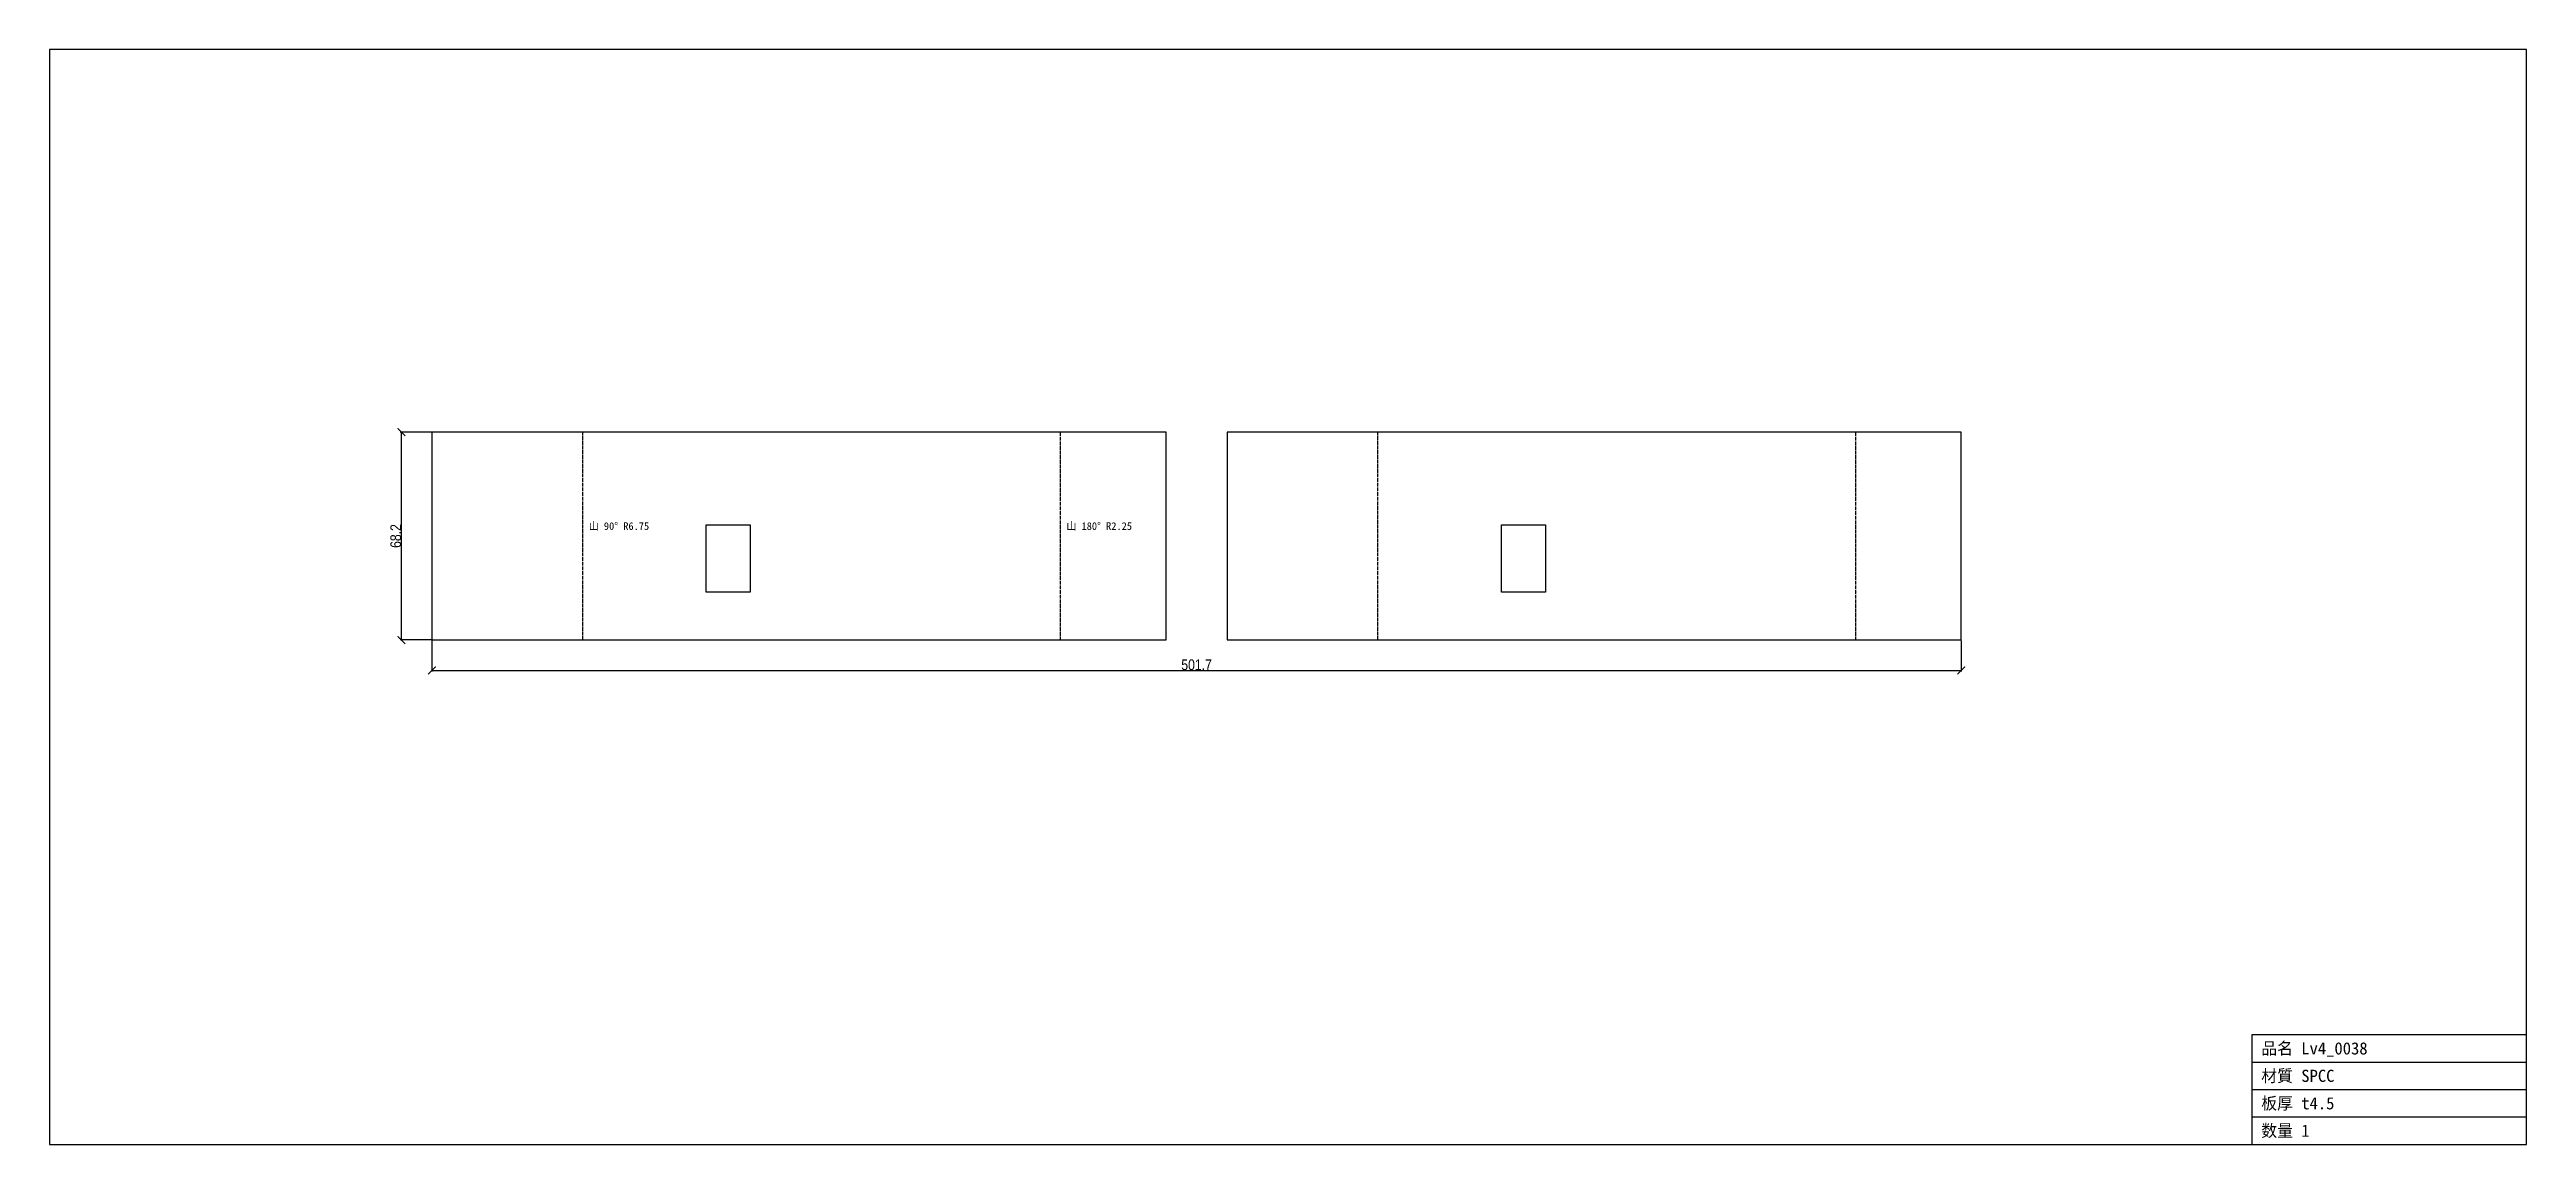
# Model space of a CAD drawing. Header units: millimetres. Extents: x -182 to 631, y -165 to 194.
import ezdxf

# ---------------------------------------------------------------- set-up
doc = ezdxf.new("R2010")
doc.units = ezdxf.units.MM
doc.linetypes.add('DASHED', pattern=[1.524, 1.27, -0.254])
for name, color, linetype in [('図枠', 7, 'Continuous'), ('外形', 7, 'Continuous'), ('寸法', 7, 'Continuous'), ('文字', 7, 'Continuous'), ('曲げ線', 7, 'Continuous')]:
    doc.layers.add(name, color=color, linetype=linetype)
doc.styles.add('OpenSansCondensed-Light', font='OpenSansCondensed-Light.ttf')
doc.dimstyles.new('EZDXF', dxfattribs={"dimtxt": 0.25, "dimasz": 0.175, "dimexe": 0.375, "dimexo": 0.125, "dimgap": 0.1, "dimtad": 1, "dimlfac": 100, "dimzin": 12, "dimdsep": 46, "dimtxsty": 'OpenSansCondensed-Light', "dimblk": 'ARCHTICK', "dimcen": 2.5, "dimazin": 3, "dimtfac": 0.5, "dimtmove": 2, "dimatfit": 3})

# ---------------------------------------------------------------- blocks, each defined once
blk = doc.blocks.new('_ARCHTICK')
at = {"color": 0, "linetype": 'BYBLOCK', "const_width": 0.15}
blk.add_lwpolyline([(-0.5, -0.5), (0.5, 0.5)], dxfattribs=at)

msp = doc.modelspace()

# ---------------------------------------------------------------- linework, layer by layer
at = {"layer": '図枠'}
for p, q in [((630.62, 193.62), (-181.98, 193.62)), ((-181.98, 193.62), (-181.98, -165.43)), ((630.62, -165.43), (630.62, 193.62)), ((540.62, -165.43), (540.62, -129.43)), ((540.62, -129.43), (630.62, -129.43)), ((540.62, -138.43), (630.62, -138.43)), ((540.62, -147.43), (630.62, -147.43)), ((540.62, -156.43), (630.62, -156.43)), ((-181.98, -165.43), (630.62, -165.43))]:
    msp.add_line(p, q, dxfattribs=at)
at = {"layer": '外形'}
for p, q in [((-56.54, 68.19), (-56.54, 0)), ((184.32, 68.19), (-56.54, 68.19)), ((184.32, 0), (184.32, 68.19)), ((204.32, 68.19), (204.32, 0)), ((445.19, 68.19), (204.32, 68.19)), ((445.19, 0), (445.19, 68.19)), ((33.48, 15.68), (33.48, 37.72)), ((33.48, 37.72), (47.89, 37.72)), ((47.89, 37.72), (47.89, 15.68)), ((294.35, 15.68), (294.35, 37.72)), ((294.35, 37.72), (308.76, 37.72)), ((308.76, 37.72), (308.76, 15.68)), ((47.89, 15.68), (33.48, 15.68)), ((308.76, 15.68), (294.35, 15.68)), ((-56.54, 0), (184.32, 0)), ((204.32, 0), (445.19, 0))]:
    msp.add_line(p, q, dxfattribs=at)
at = {"layer": '曲げ線', "color": 3, "linetype": 'DASHED'}
for p, q in [((-7.07, 0), (-7.07, 68.19)), ((149.63, 68.19), (149.63, 0)), ((253.8, 0), (253.8, 68.19)), ((410.49, 68.19), (410.49, 0))]:
    msp.add_line(p, q, dxfattribs=at)

# ---------------------------------------------------------------- texts
at = {"layer": '文字'}
for s, height, p in [('山 90° R6.75', 2.5, (-5.07, 36.1)), ('山 180° R2.25', 2.5, (151.63, 36.1)), ('品名 Lv4_0038', 4, (543.62, -135.93)), ('材質 SPCC', 4, (543.62, -144.93)), ('板厚 t4.5', 4, (543.62, -153.93)), ('数量 1', 4, (543.62, -162.93))]:
    msp.add_text(s, height=height, dxfattribs=at).set_placement(p)

# ---------------------------------------------------------------- dimensions: what is measured, and where the dimension line sits
at = {"layer": '寸法'}
msp.add_linear_dim(base=(-66.54, 0), p1=(-56.54, 0), p2=(-56.54, 68.19), angle=90, dimstyle='EZDXF', override={"dimtxt": 3.5, "dimasz": 2.5, "dimdec": 1, "dimlfac": 1}, dxfattribs=at).render()
msp.add_linear_dim(base=(-56.54, -10), p1=(-56.54, 0), p2=(445.19, 0), dimstyle='EZDXF', override={"dimtxt": 3.5, "dimasz": 2.5, "dimdec": 1, "dimlfac": 1}, dxfattribs=at).render()

doc.saveas('drawing.dxf')
